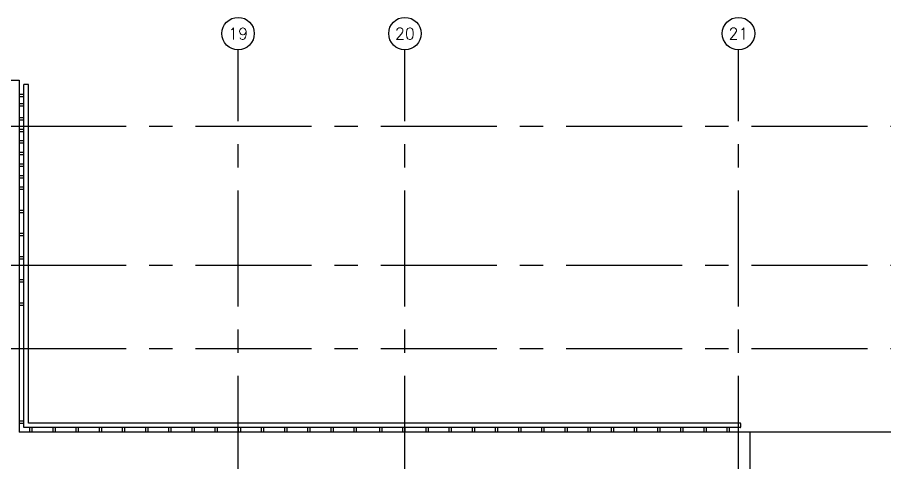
# Model space of a CAD drawing. Extents: x 417877.3 to 417955.8, y 43396.6 to 43486.9.
# Drawn here: x 417920.76 to 417939.48, y 43477.32 to 43486.93 of the extents above; entities that cross this region are included whole.
import ezdxf
from ezdxf.enums import TextEntityAlignment as Align

# ---------------------------------------------------------------- set-up
doc = ezdxf.new("R2010")
doc.units = 0
doc.header["$MEASUREMENT"] = 0
doc.linetypes.add('CENTERX2', pattern=[4, 2.5, -0.5, 0.5, -0.5])
for name, color, linetype in [('AX-CR', 7, 'CONTINUOUS'), ('AX-TXT', 2, 'CONTINUOUS'), ('AXES', 11, 'CENTERX2'), ('BORDER', 2, 'CONTINUOUS'), ('STR', 9, 'CONTINUOUS')]:
    doc.layers.add(name, color=color, linetype=linetype)
doc.styles.add('ROMANS', font='ROMANS.shx', dxfattribs={"width": 0.6})

# ---------------------------------------------------------------- blocks, each defined once
blk = doc.blocks.new('AXU')
at = {"layer": 'AX-CR'}
blk.add_circle((0, 350), 350, dxfattribs=at)
at = {"layer": 'AX-TXT', "style": 'ROMANS'}
blk.add_attdef('AX', text='', height=250, dxfattribs=at).set_placement((0, 350), align=Align.MIDDLE)

msp = doc.modelspace()

# ---------------------------------------------------------------- linework, layer by layer
at = {"layer": 'AXES'}
for p, q in [((417925.528, 43408.695), (417925.528, 43486.234)), ((417929.128, 43408.695), (417929.128, 43486.234)), ((417936.328, 43408.695), (417936.328, 43486.234)), ((417955.111, 43484.579), (417885.288, 43484.579)), ((417955.111, 43481.579), (417885.288, 43481.579)), ((417955.111, 43479.779), (417885.288, 43479.779))]:
    msp.add_line(p, q, dxfattribs=at)
at = {"layer": 'BORDER'}
for p, q in [((417917.803, 43485.579), (417920.803, 43485.579)), ((417920.803, 43485.579), (417920.803, 43477.979)), ((417943.478, 43477.979), (417920.803, 43477.979))]:
    msp.add_line(p, q, dxfattribs=at)
at = {"layer": 'STR'}
for p, q in [((417920.905, 43478.079), (417920.905, 43485.485)), ((417921.005, 43485.485), (417920.905, 43485.485)), ((417921.005, 43478.179), (417921.005, 43485.485)), ((417920.905, 43485.266), (417920.805, 43485.266)), ((417920.905, 43485.216), (417920.805, 43485.216)), ((417920.905, 43485.066), (417920.805, 43485.066)), ((417920.905, 43485.016), (417920.805, 43485.016)), ((417920.905, 43484.766), (417920.805, 43484.766)), ((417920.905, 43484.716), (417920.805, 43484.716)), ((417920.905, 43484.516), (417920.805, 43484.516)), ((417920.905, 43484.466), (417920.805, 43484.466)), ((417920.905, 43484.266), (417920.805, 43484.266)), ((417920.905, 43484.216), (417920.805, 43484.216)), ((417920.905, 43484.016), (417920.805, 43484.016)), ((417920.905, 43483.966), (417920.805, 43483.966)), ((417920.905, 43483.766), (417920.805, 43483.766)), ((417920.905, 43483.716), (417920.805, 43483.716)), ((417920.905, 43483.516), (417920.805, 43483.516)), ((417920.905, 43483.466), (417920.805, 43483.466)), ((417920.905, 43483.266), (417920.805, 43483.266)), ((417920.905, 43483.216), (417920.805, 43483.216)), ((417920.905, 43482.766), (417920.805, 43482.766)), ((417920.905, 43482.716), (417920.805, 43482.716)), ((417920.905, 43482.266), (417920.805, 43482.266)), ((417920.905, 43482.216), (417920.805, 43482.216)), ((417920.905, 43481.766), (417920.805, 43481.766)), ((417920.905, 43481.716), (417920.805, 43481.716)), ((417920.905, 43481.266), (417920.805, 43481.266)), ((417920.905, 43481.216), (417920.805, 43481.216)), ((417920.905, 43480.766), (417920.805, 43480.766)), ((417920.905, 43480.716), (417920.805, 43480.716)), ((417920.905, 43478.216), (417920.805, 43478.216)), ((417920.905, 43478.166), (417920.805, 43478.166)), ((417936.363, 43478.179), (417921.005, 43478.179)), ((417936.378, 43478.094), (417936.378, 43478.164)), ((417936.363, 43478.079), (417920.905, 43478.079)), ((417921.028, 43478.079), (417921.028, 43477.979)), ((417921.028, 43478.079), (417921.028, 43477.979)), ((417921.078, 43478.079), (417921.078, 43477.979)), ((417921.078, 43478.079), (417921.078, 43477.979)), ((417921.528, 43478.079), (417921.528, 43477.979)), ((417921.578, 43478.079), (417921.578, 43477.979)), ((417922.028, 43478.079), (417922.028, 43477.979)), ((417922.078, 43478.079), (417922.078, 43477.979)), ((417922.528, 43478.079), (417922.528, 43477.979)), ((417922.578, 43478.079), (417922.578, 43477.979)), ((417923.028, 43478.079), (417923.028, 43477.979)), ((417923.078, 43478.079), (417923.078, 43477.979)), ((417923.528, 43478.079), (417923.528, 43477.979)), ((417923.578, 43478.079), (417923.578, 43477.979)), ((417924.028, 43478.079), (417924.028, 43477.979)), ((417924.078, 43478.079), (417924.078, 43477.979)), ((417924.528, 43478.079), (417924.528, 43477.979)), ((417924.578, 43478.079), (417924.578, 43477.979)), ((417925.028, 43478.079), (417925.028, 43477.979)), ((417925.078, 43478.079), (417925.078, 43477.979)), ((417925.528, 43478.079), (417925.528, 43477.979)), ((417925.578, 43478.079), (417925.578, 43477.979)), ((417926.028, 43478.079), (417926.028, 43477.979)), ((417926.078, 43478.079), (417926.078, 43477.979)), ((417926.528, 43478.079), (417926.528, 43477.979)), ((417926.578, 43478.079), (417926.578, 43477.979)), ((417927.028, 43478.079), (417927.028, 43477.979)), ((417927.078, 43478.079), (417927.078, 43477.979)), ((417927.528, 43478.079), (417927.528, 43477.979)), ((417927.578, 43478.079), (417927.578, 43477.979)), ((417928.028, 43478.079), (417928.028, 43477.979)), ((417928.078, 43478.079), (417928.078, 43477.979)), ((417928.578, 43478.079), (417928.578, 43477.979)), ((417928.628, 43478.079), (417928.628, 43477.979)), ((417929.078, 43478.079), (417929.078, 43477.979)), ((417929.128, 43478.079), (417929.128, 43477.979)), ((417929.578, 43478.079), (417929.578, 43477.979)), ((417929.628, 43478.079), (417929.628, 43477.979)), ((417930.078, 43478.079), (417930.078, 43477.979)), ((417930.128, 43478.079), (417930.128, 43477.979)), ((417930.578, 43478.079), (417930.578, 43477.979)), ((417930.628, 43478.079), (417930.628, 43477.979)), ((417931.078, 43478.079), (417931.078, 43477.979)), ((417931.128, 43478.079), (417931.128, 43477.979)), ((417931.578, 43478.079), (417931.578, 43477.979)), ((417931.628, 43478.079), (417931.628, 43477.979)), ((417932.078, 43478.079), (417932.078, 43477.979)), ((417932.128, 43478.079), (417932.128, 43477.979)), ((417932.578, 43478.079), (417932.578, 43477.979)), ((417932.628, 43478.079), (417932.628, 43477.979)), ((417933.078, 43478.079), (417933.078, 43477.979)), ((417933.128, 43478.079), (417933.128, 43477.979)), ((417933.578, 43478.079), (417933.578, 43477.979)), ((417933.628, 43478.079), (417933.628, 43477.979)), ((417934.078, 43478.079), (417934.078, 43477.979)), ((417934.128, 43478.079), (417934.128, 43477.979)), ((417934.578, 43478.079), (417934.578, 43477.979)), ((417934.628, 43478.079), (417934.628, 43477.979)), ((417935.078, 43478.079), (417935.078, 43477.979)), ((417935.128, 43478.079), (417935.128, 43477.979)), ((417935.578, 43478.079), (417935.578, 43477.979)), ((417935.628, 43478.079), (417935.628, 43477.979)), ((417936.078, 43478.079), (417936.078, 43477.979)), ((417936.128, 43478.079), (417936.128, 43477.979)), ((417936.578, 43474.429), (417936.578, 43477.979))]:
    msp.add_line(p, q, dxfattribs=at)
for centre, start, end in [((417936.363, 43478.164), 0, 90), ((417936.363, 43478.094), 270, 0)]:
    msp.add_arc(centre, 0.015, start, end, dxfattribs=at)

# ---------------------------------------------------------------- block references
at = {"layer": 'AXES', "xscale": 0.0009999871253967285, "yscale": 0.001000002026557922, "zscale": 0.001}
for p, values in [((417925.528, 43486.234), {'AX': '19'}), ((417929.128, 43486.234), {'AX': '20'}), ((417936.328, 43486.234), {'AX': '21'})]:
    msp.add_blockref('AXU', p, dxfattribs=at).add_auto_attribs(values)

doc.saveas('drawing.dxf')
